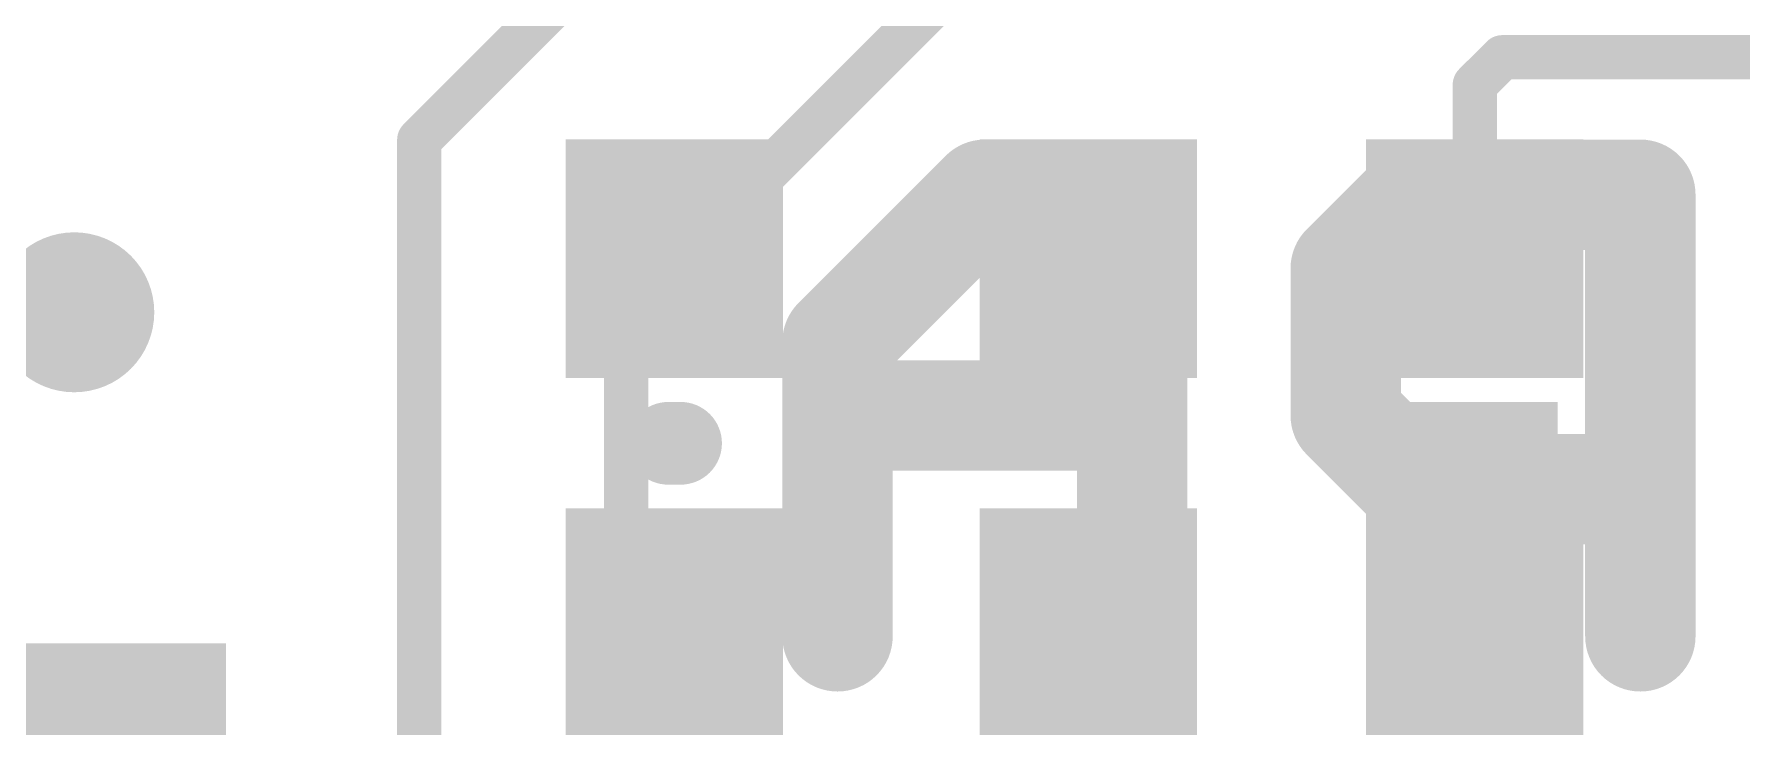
# Model space of a CAD drawing. Extents: x -11.6 to 46, y -5.8 to 74.7.
# Drawn here: x 11.4 to 19.26, y 41.11 to 44.3 of the extents above; entities that cross this region are included whole.
import ezdxf

# ---------------------------------------------------------------- set-up
doc = ezdxf.new("R2010")
doc.units = 0
for name, color, linetype in [('1', 12, 'CONTINUOUS'), ('16', 132, 'CONTINUOUS'), ('18', 110, 'CONTINUOUS'), ('21', 41, 'CONTINUOUS'), ('22', 40, 'CONTINUOUS')]:
    doc.layers.add(name, color=color, linetype=linetype)

# ---------------------------------------------------------------- blocks, each defined once
blk = doc.blocks.new('RECT')
blk.add_solid([(-0.5, -0.5), (0.5, -0.5), (-0.5, 0.5), (0.5, 0.5)])
blk = doc.blocks.new('ROUNDV')
at = {"const_width": 0.5}
blk.add_lwpolyline([(0, -0.25, 1), (0, 0.25, 1), (0, -0.25)], format="xyb", dxfattribs=at)

msp = doc.modelspace()

# ---------------------------------------------------------------- linework, layer by layer
at = {"layer": '1', "const_width": 0.2032}
for points in [[(18.034, 44.069), (18.161, 44.196)], [(18.161, 44.196), (19.939, 44.196)], [(18.034, 43.268), (18.034, 44.069)], [(14.351, 41.568), (14.351, 40.386)], [(16.256, 41.568), (16.256, 40.259)], [(18.034, 41.568), (18.034, 40.386)]]:
    msp.add_lwpolyline(points, dxfattribs=at)
at = {"layer": '1', "const_width": 0.1016}
for points in [[(18.161, 44.2468, 1), (18.161, 44.1452)], [(18.1969, 44.1601, 1), (18.1251, 44.2319)], [(18.0848, 44.069, 1), (17.9832, 44.069)], [(17.9981, 44.1049, 1), (18.0699, 44.0331)], [(17.9832, 43.268, 1), (18.0848, 43.268)], [(14.4018, 41.568, 1), (14.3002, 41.568)], [(16.3068, 41.568, 1), (16.2052, 41.568)], [(18.0848, 41.568, 1), (17.9832, 41.568)]]:
    msp.add_lwpolyline(points, format="xyb", dxfattribs=at)
at = {"layer": '16', "const_width": 0.2032}
for points in [[(15.7163, 46.355), (13.1763, 43.815)], [(14.1288, 43.0213), (16.3513, 45.2438)], [(13.1763, 43.815), (13.1763, 35.8775)], [(14.1288, 37.3062), (14.1288, 43.0213)]]:
    msp.add_lwpolyline(points, dxfattribs=at)
at = {"layer": '16', "const_width": 0.1016}
for points in [[(13.1403, 43.8509, 1), (13.2122, 43.7791)], [(13.2271, 43.815, 1), (13.1255, 43.815)], [(14.1796, 43.0213, 1), (14.0779, 43.0213)], [(14.0928, 43.0572, 1), (14.1647, 42.9853)]]:
    msp.add_lwpolyline(points, format="xyb", dxfattribs=at)
at = {"layer": '21', "const_width": 0.381}
msp.add_lwpolyline([(14.3231, 42.418), (14.3789, 42.418)], dxfattribs=at)
at = {"layer": '21', "const_width": 0.1905}
for points in [[(14.3231, 42.5132, 1), (14.3231, 42.3227)], [(14.3789, 42.3227, 1), (14.3789, 42.5132)]]:
    msp.add_lwpolyline(points, format="xyb", dxfattribs=at)
at = {"layer": '22', "const_width": 0.508}
for points in [[(15.7793, 43.5627), (15.1014, 42.8848)], [(16.4572, 42.8848), (15.7793, 43.5627)], [(17.7791, 43.5627), (17.4402, 43.2238)], [(18.796, 43.5627), (17.7791, 43.5627)], [(18.796, 41.529), (18.796, 43.5627)], [(17.4402, 43.2238), (17.4402, 42.5459)], [(15.1014, 42.8848), (15.1014, 41.529)], [(16.4572, 41.529), (16.4572, 42.8848)], [(16.4572, 42.5459), (15.1014, 42.5459)], [(17.4402, 42.5459), (17.7791, 42.2069)], [(17.7791, 42.2069), (18.796, 42.2069)]]:
    msp.add_lwpolyline(points, dxfattribs=at)
at = {"layer": '22', "const_width": 0.254}
for points in [[(15.8691, 43.6525, 1), (15.6895, 43.4729)], [(15.8691, 43.4729, 1), (15.6895, 43.6525)], [(17.7791, 43.6897, 1), (17.7791, 43.4357)], [(17.8689, 43.4729, 1), (17.6893, 43.6525)], [(18.923, 43.5627, 1), (18.669, 43.5627)], [(18.796, 43.4357, 1), (18.796, 43.6897)], [(17.5672, 43.2238, 1), (17.3132, 43.2238)], [(17.3504, 43.3136, 1), (17.53, 43.134)], [(15.2284, 42.8848, 1), (14.9744, 42.8848)], [(15.0116, 42.9746, 1), (15.1912, 42.795)], [(16.5842, 42.8848, 1), (16.3302, 42.8848)], [(16.3674, 42.795, 1), (16.547, 42.9746)], [(15.1014, 42.6729, 1), (15.1014, 42.4189)], [(16.4572, 42.4189, 1), (16.4572, 42.6729)], [(17.53, 42.6357, 1), (17.3504, 42.4561)], [(17.3132, 42.5459, 1), (17.5672, 42.5459)], [(17.7791, 42.3339, 1), (17.7791, 42.0799)], [(18.796, 42.0799, 1), (18.796, 42.3339)], [(17.6893, 42.1171, 1), (17.8689, 42.2967)], [(14.9744, 41.529, 1), (15.2284, 41.529)], [(16.3302, 41.529, 1), (16.5842, 41.529)], [(18.669, 41.529, 1), (18.923, 41.529)]]:
    msp.add_lwpolyline(points, format="xyb", dxfattribs=at)

# ---------------------------------------------------------------- block references
at = {"layer": '1', "xscale": 1.1, "rotation": 90}
for p in [(14.351, 43.268), (16.256, 43.268), (18.034, 43.268), (14.351, 41.568), (16.256, 41.568), (18.034, 41.568)]:
    msp.add_blockref('RECT', p, dxfattribs=at)
at = {"layer": '1', "xscale": 0.762, "yscale": 1.524, "rotation": 90}
msp.add_blockref('RECT', (11.5252, 41.1163), dxfattribs=at)
at = {"layer": '18', "xscale": 0.7366, "yscale": 0.7366}
msp.add_blockref('ROUNDV', (11.5888, 43.0213), dxfattribs=at)
msp.add_blockref('ROUNDV', (11.5888, 43.0213), dxfattribs=at)
at = {"layer": '21', "xscale": 0.381, "yscale": 0.762, "rotation": 90}
msp.add_blockref('RECT', (18.034, 42.418), dxfattribs=at)

doc.saveas('drawing.dxf')
